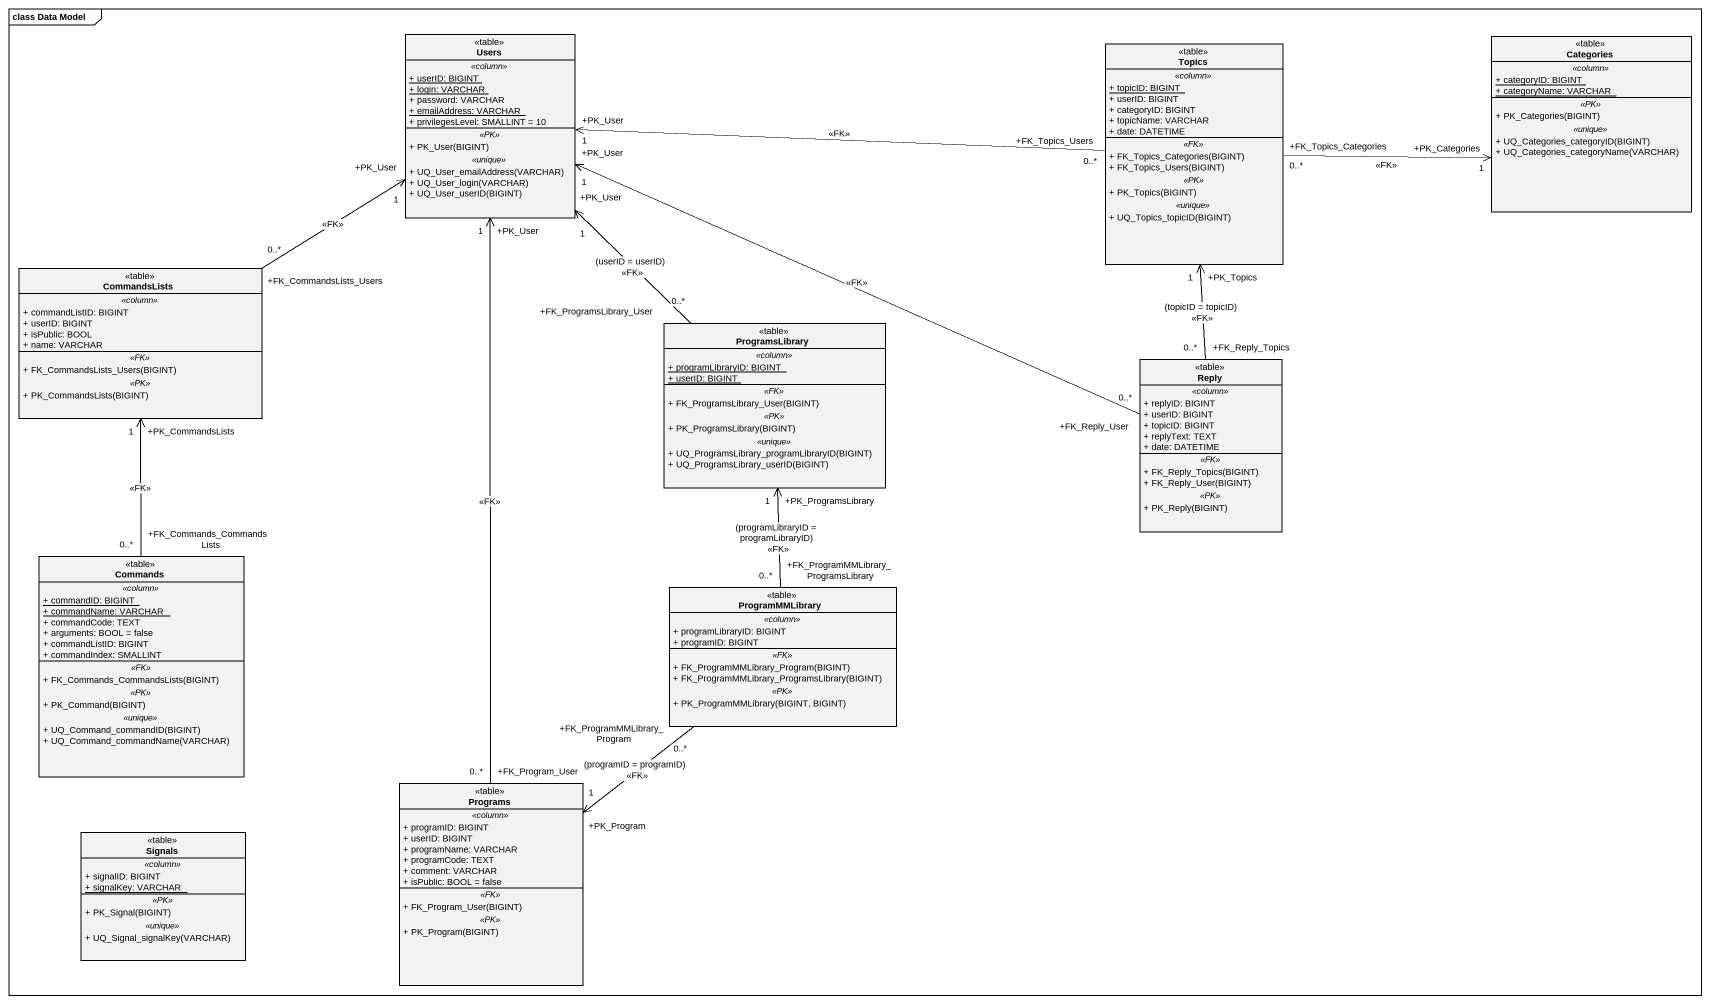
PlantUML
@startuml
mainframe class Data Model
hide circle
hide empty members
skinparam classAttributeIconSize 0
class Users <<table>> {
  .. <<column>> ..
  {static} + userID: BIGINT
  {static} + login: VARCHAR
  + password: VARCHAR
  {static} + emailAddress: VARCHAR
  + privilegesLevel: SMALLINT = 10
  .. <<PK>> ..
  + PK_User(BIGINT)
  .. <<unique>> ..
  + UQ_User_emailAddress(VARCHAR)
  + UQ_User_login(VARCHAR)
  + UQ_User_userID(BIGINT)
}
class Topics <<table>> {
  .. <<column>> ..
  {static} + topicID: BIGINT
  + userID: BIGINT
  + categoryID: BIGINT
  + topicName: VARCHAR
  + date: DATETIME
  .. <<FK>> ..
  + FK_Topics_Categories(BIGINT)
  + FK_Topics_Users(BIGINT)
  .. <<PK>> ..
  + PK_Topics(BIGINT)
  .. <<unique>> ..
  + UQ_Topics_topicID(BIGINT)
}
class Categories <<table>> {
  .. <<column>> ..
  {static} + categoryID: BIGINT
  {static} + categoryName: VARCHAR
  .. <<PK>> ..
  + PK_Categories(BIGINT)
  .. <<unique>> ..
  + UQ_Categories_categoryID(BIGINT)
  + UQ_Categories_categoryName(VARCHAR)
}
class CommandsLists <<table>> {
  .. <<column>> ..
  + commandListID: BIGINT
  + userID: BIGINT
  + isPublic: BOOL
  + name: VARCHAR
  .. <<FK>> ..
  + FK_CommandsLists_Users(BIGINT)
  .. <<PK>> ..
  + PK_CommandsLists(BIGINT)
}
class ProgramsLibrary <<table>> {
  .. <<column>> ..
  {static} + programLibraryID: BIGINT
  {static} + userID: BIGINT
  .. <<FK>> ..
  + FK_ProgramsLibrary_User(BIGINT)
  .. <<PK>> ..
  + PK_ProgramsLibrary(BIGINT)
  .. <<unique>> ..
  + UQ_ProgramsLibrary_programLibraryID(BIGINT)
  + UQ_ProgramsLibrary_userID(BIGINT)
}
class Reply <<table>> {
  .. <<column>> ..
  + replyID: BIGINT
  + userID: BIGINT
  + topicID: BIGINT
  + replyText: TEXT
  + date: DATETIME
  .. <<FK>> ..
  + FK_Reply_Topics(BIGINT)
  + FK_Reply_User(BIGINT)
  .. <<PK>> ..
  + PK_Reply(BIGINT)
}
class Commands <<table>> {
  .. <<column>> ..
  {static} + commandID: BIGINT
  {static} + commandName: VARCHAR
  + commandCode: TEXT
  + arguments: BOOL = false
  + commandListID: BIGINT
  + commandIndex: SMALLINT
  .. <<FK>> ..
  + FK_Commands_CommandsLists(BIGINT)
  .. <<PK>> ..
  + PK_Command(BIGINT)
  .. <<unique>> ..
  + UQ_Command_commandID(BIGINT)
  + UQ_Command_commandName(VARCHAR)
}
class ProgramMMLibrary <<table>> {
  .. <<column>> ..
  + programLibraryID: BIGINT
  + programID: BIGINT
  .. <<FK>> ..
  + FK_ProgramMMLibrary_Program(BIGINT)
  + FK_ProgramMMLibrary_ProgramsLibrary(BIGINT)
  .. <<PK>> ..
  + PK_ProgramMMLibrary(BIGINT, BIGINT)
}
class Programs <<table>> {
  .. <<column>> ..
  + programID: BIGINT
  + userID: BIGINT
  + programName: VARCHAR
  + programCode: TEXT
  + comment: VARCHAR
  + isPublic: BOOL = false
  .. <<FK>> ..
  + FK_Program_User(BIGINT)
  .. <<PK>> ..
  + PK_Program(BIGINT)
}
class Signals <<table>> {
  .. <<column>> ..
  + signalID: BIGINT
  {static} + signalKey: VARCHAR
  .. <<PK>> ..
  + PK_Signal(BIGINT)
  .. <<unique>> ..
  + UQ_Signal_signalKey(VARCHAR)
}
Topics "+FK_Topics_Users\n0..*" -left-> "+PK_User\n1" Users : <<FK>>
Topics "+FK_Topics_Categories\n0..*" -right-> "+PK_Categories\n1" Categories : <<FK>>
CommandsLists "+FK_CommandsLists_Users\n0..*" -up-> "+PK_User\n1" Users : <<FK>>
ProgramsLibrary "+FK_ProgramsLibrary_User\n0..*" -up-> "+PK_User\n1" Users : (userID = userID)\n<<FK>>
Reply "+FK_Reply_User\n0..*" -left-> "+PK_User\n1" Users : <<FK>>
Reply "+FK_Reply_Topics\n0..*" -up-> "+PK_Topics\n1" Topics : (topicID = topicID)\n<<FK>>
Commands "+FK_Commands_CommandsLists\n0..*" -up-> "+PK_CommandsLists\n1" CommandsLists : <<FK>>
ProgramMMLibrary "+FK_ProgramMMLibrary_ProgramsLibrary\n0..*" -up-> "+PK_ProgramsLibrary\n1" ProgramsLibrary : (programLibraryID = programLibraryID)\n<<FK>>
ProgramMMLibrary "+FK_ProgramMMLibrary_Program\n0..*" --> "+PK_Program\n1" Programs : (programID = programID)\n<<FK>>
Programs "+FK_Program_User\n0..*" -up-> "+PK_User\n1" Users : <<FK>>
@enduml
